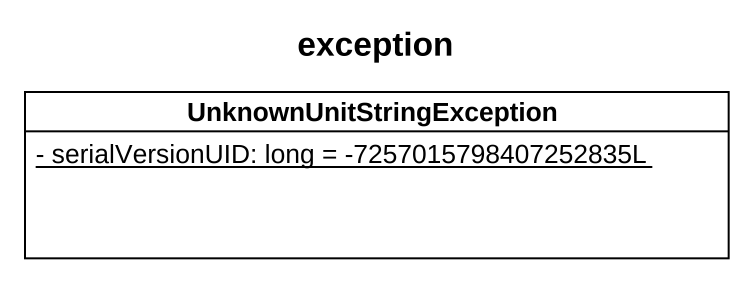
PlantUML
@startuml
title exception
hide circle
hide empty members
skinparam classAttributeIconSize 0
class UnknownUnitStringException {
  {static} - serialVersionUID: long = -7257015798407252835L
}
@enduml
